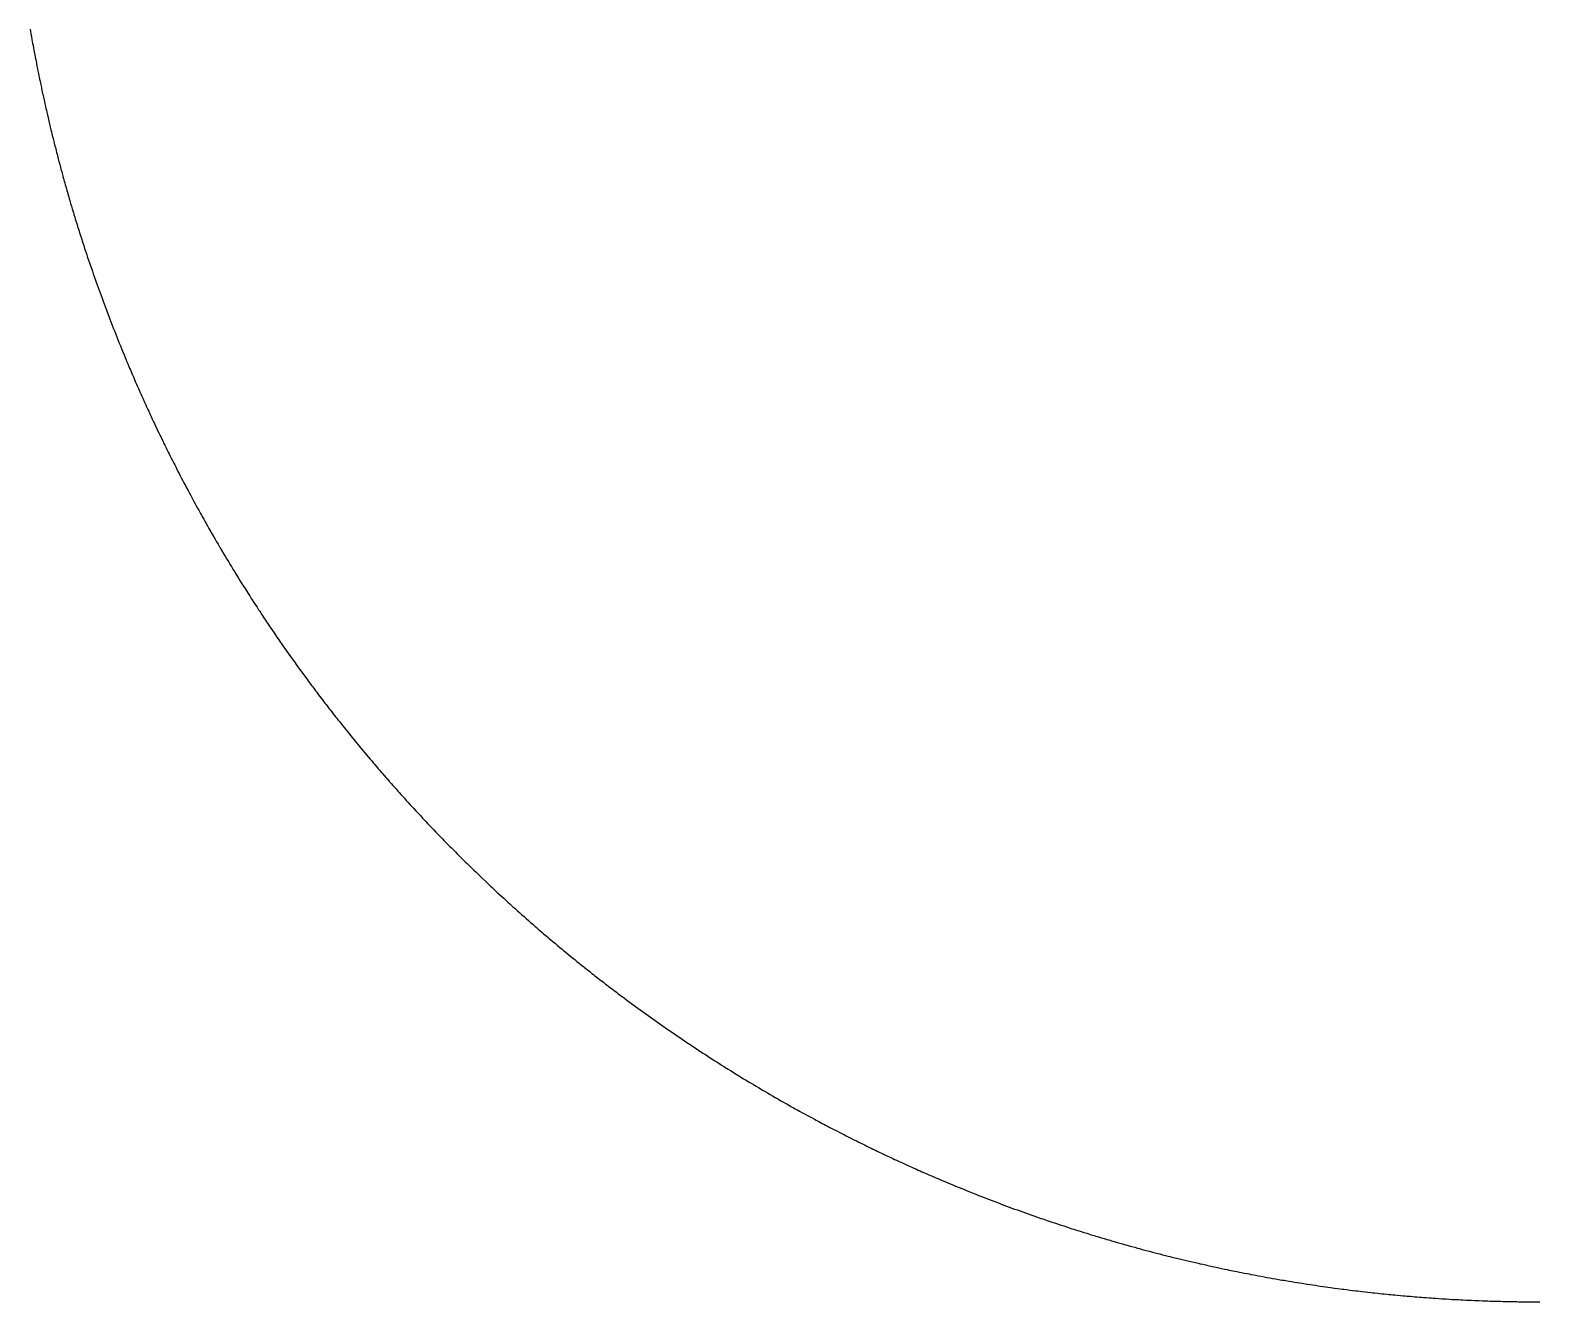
# Model space of a CAD drawing. Header units: metres. Extents: x 0 to 110, y 0 to 92.
# Drawn here: x 0.8 to 54.7, y 0 to 45.5 of the extents above; entities that cross this region are included whole.
import ezdxf

# ---------------------------------------------------------------- set-up
doc = ezdxf.new("R2010")
doc.units = ezdxf.units.M

msp = doc.modelspace()

# ---------------------------------------------------------------- linework, layer by layer
for p, q in [((0.786, 45.506), (0.798, 45.439)), ((0.798, 45.439), (0.815, 45.337)), ((0.815, 45.337), (0.833, 45.235)), ((0.833, 45.235), (0.851, 45.134)), ((0.851, 45.134), (0.863, 45.066)), ((0.863, 45.066), (0.875, 44.998)), ((0.875, 44.998), (0.888, 44.931)), ((0.888, 44.931), (0.906, 44.829)), ((0.906, 44.829), (0.919, 44.761)), ((0.919, 44.761), (0.931, 44.694)), ((0.931, 44.694), (0.951, 44.592)), ((0.951, 44.592), (0.97, 44.491)), ((0.97, 44.491), (0.983, 44.423)), ((0.983, 44.423), (0.996, 44.356)), ((0.996, 44.356), (1.009, 44.288)), ((1.009, 44.288), (1.029, 44.187)), ((1.029, 44.187), (1.049, 44.086)), ((1.049, 44.086), (1.062, 44.018)), ((1.062, 44.018), (1.082, 43.917)), ((1.082, 43.917), (1.096, 43.85)), ((1.096, 43.85), (1.11, 43.782)), ((1.11, 43.782), (1.124, 43.715)), ((1.124, 43.715), (1.138, 43.647)), ((1.138, 43.647), (1.152, 43.58)), ((1.152, 43.58), (1.173, 43.479)), ((1.173, 43.479), (1.187, 43.412)), ((1.187, 43.412), (1.208, 43.311)), ((1.208, 43.311), (1.23, 43.21)), ((1.23, 43.21), (1.237, 43.176)), ((1.237, 43.176), (1.259, 43.075)), ((1.259, 43.075), (1.281, 42.975)), ((1.281, 42.975), (1.296, 42.907)), ((1.296, 42.907), (1.311, 42.84)), ((1.311, 42.84), (1.334, 42.739)), ((1.334, 42.739), (1.349, 42.672)), ((1.349, 42.672), (1.364, 42.605)), ((1.364, 42.605), (1.379, 42.538)), ((1.379, 42.538), (1.402, 42.438)), ((1.402, 42.438), (1.426, 42.337)), ((1.426, 42.337), (1.441, 42.27)), ((1.441, 42.27), (1.465, 42.17)), ((1.465, 42.17), (1.489, 42.069)), ((1.489, 42.069), (1.505, 42.002)), ((1.505, 42.002), (1.529, 41.902)), ((1.529, 41.902), (1.545, 41.835)), ((1.545, 41.835), (1.561, 41.768)), ((1.561, 41.768), (1.578, 41.701)), ((1.578, 41.701), (1.602, 41.601)), ((1.602, 41.601), (1.627, 41.501)), ((1.627, 41.501), (1.644, 41.434)), ((1.644, 41.434), (1.661, 41.368)), ((1.661, 41.368), (1.686, 41.268)), ((1.686, 41.268), (1.712, 41.168)), ((1.712, 41.168), (1.729, 41.101)), ((1.729, 41.101), (1.746, 41.034)), ((1.746, 41.034), (1.772, 40.934)), ((1.772, 40.934), (1.789, 40.868)), ((1.789, 40.868), (1.815, 40.768)), ((1.815, 40.768), (1.842, 40.668)), ((1.842, 40.668), (1.869, 40.569)), ((1.869, 40.569), (1.886, 40.502)), ((1.886, 40.502), (1.913, 40.403)), ((1.913, 40.403), (1.94, 40.303)), ((1.94, 40.303), (1.959, 40.237)), ((1.959, 40.237), (1.977, 40.17)), ((1.977, 40.17), (2.005, 40.071)), ((2.005, 40.071), (2.023, 40.005)), ((2.023, 40.005), (2.042, 39.938)), ((2.042, 39.938), (2.07, 39.839)), ((2.07, 39.839), (2.098, 39.74)), ((2.098, 39.74), (2.117, 39.674)), ((2.117, 39.674), (2.145, 39.574)), ((2.145, 39.574), (2.164, 39.508)), ((2.164, 39.508), (2.184, 39.442)), ((2.184, 39.442), (2.212, 39.343)), ((2.212, 39.343), (2.232, 39.277)), ((2.232, 39.277), (2.261, 39.178)), ((2.261, 39.178), (2.291, 39.079)), ((2.291, 39.079), (2.31, 39.013)), ((2.31, 39.013), (2.33, 38.947)), ((2.33, 38.947), (2.35, 38.882)), ((2.35, 38.882), (2.38, 38.783)), ((2.38, 38.783), (2.4, 38.717)), ((2.4, 38.717), (2.42, 38.651)), ((2.42, 38.651), (2.451, 38.553)), ((2.451, 38.553), (2.481, 38.454)), ((2.481, 38.454), (2.512, 38.356)), ((2.512, 38.356), (2.533, 38.29)), ((2.533, 38.29), (2.554, 38.224)), ((2.554, 38.224), (2.574, 38.159)), ((2.574, 38.159), (2.595, 38.093)), ((2.595, 38.093), (2.627, 37.995)), ((2.627, 37.995), (2.648, 37.929)), ((2.648, 37.929), (2.669, 37.864)), ((2.669, 37.864), (2.701, 37.766)), ((2.701, 37.766), (2.733, 37.668)), ((2.733, 37.668), (2.755, 37.602)), ((2.755, 37.602), (2.787, 37.505)), ((2.787, 37.505), (2.809, 37.439)), ((2.809, 37.439), (2.841, 37.341)), ((2.841, 37.341), (2.874, 37.243)), ((2.874, 37.243), (2.907, 37.146)), ((2.907, 37.146), (2.941, 37.048)), ((2.941, 37.048), (2.963, 36.983)), ((2.963, 36.983), (2.985, 36.918)), ((2.985, 36.918), (3.008, 36.853)), ((3.008, 36.853), (3.042, 36.755)), ((3.042, 36.755), (3.076, 36.658)), ((3.076, 36.658), (3.11, 36.561)), ((3.11, 36.561), (3.144, 36.463)), ((3.144, 36.463), (3.179, 36.366)), ((3.179, 36.366), (3.214, 36.269)), ((3.214, 36.269), (3.248, 36.172)), ((3.248, 36.172), (3.284, 36.075)), ((3.284, 36.075), (3.319, 35.978)), ((3.319, 35.978), (3.354, 35.881)), ((3.354, 35.881), (3.39, 35.784)), ((3.39, 35.784), (3.426, 35.687)), ((3.426, 35.687), (3.462, 35.59)), ((3.462, 35.59), (3.498, 35.494)), ((3.498, 35.494), (3.522, 35.429)), ((3.522, 35.429), (3.547, 35.365)), ((3.547, 35.365), (3.571, 35.301)), ((3.571, 35.301), (3.608, 35.204)), ((3.608, 35.204), (3.632, 35.14)), ((3.632, 35.14), (3.669, 35.044)), ((3.669, 35.044), (3.694, 34.98)), ((3.694, 34.98), (3.732, 34.883)), ((3.732, 34.883), (3.769, 34.787)), ((3.769, 34.787), (3.807, 34.691)), ((3.807, 34.691), (3.845, 34.595)), ((3.845, 34.595), (3.883, 34.499)), ((3.883, 34.499), (3.908, 34.435)), ((3.908, 34.435), (3.934, 34.371)), ((3.934, 34.371), (3.972, 34.276)), ((3.972, 34.276), (4.011, 34.18)), ((4.011, 34.18), (4.05, 34.084)), ((4.05, 34.084), (4.089, 33.989)), ((4.089, 33.989), (4.141, 33.862)), ((4.141, 33.862), (4.181, 33.766)), ((4.181, 33.766), (4.207, 33.703)), ((4.207, 33.703), (4.247, 33.608)), ((4.247, 33.608), (4.274, 33.544)), ((4.274, 33.544), (4.314, 33.449)), ((4.314, 33.449), (4.34, 33.386)), ((4.34, 33.386), (4.367, 33.322)), ((4.367, 33.322), (4.408, 33.227)), ((4.408, 33.227), (4.435, 33.164)), ((4.435, 33.164), (4.476, 33.069)), ((4.476, 33.069), (4.517, 32.975)), ((4.517, 32.975), (4.544, 32.911)), ((4.544, 32.911), (4.585, 32.817)), ((4.585, 32.817), (4.613, 32.754)), ((4.613, 32.754), (4.654, 32.659)), ((4.654, 32.659), (4.682, 32.596)), ((4.682, 32.596), (4.71, 32.534)), ((4.71, 32.534), (4.738, 32.471)), ((4.738, 32.471), (4.78, 32.377)), ((4.78, 32.377), (4.822, 32.282)), ((4.822, 32.282), (4.865, 32.188)), ((4.865, 32.188), (4.907, 32.094)), ((4.907, 32.094), (4.95, 32)), ((4.95, 32), (4.993, 31.907)), ((4.993, 31.907), (5.022, 31.844)), ((5.022, 31.844), (5.065, 31.75)), ((5.065, 31.75), (5.109, 31.657)), ((5.109, 31.657), (5.152, 31.563)), ((5.152, 31.563), (5.196, 31.47)), ((5.196, 31.47), (5.225, 31.407)), ((5.225, 31.407), (5.269, 31.314)), ((5.269, 31.314), (5.314, 31.221)), ((5.314, 31.221), (5.343, 31.159)), ((5.343, 31.159), (5.388, 31.066)), ((5.388, 31.066), (5.418, 31.004)), ((5.418, 31.004), (5.463, 30.911)), ((5.463, 30.911), (5.493, 30.849)), ((5.493, 30.849), (5.523, 30.787)), ((5.523, 30.787), (5.568, 30.694)), ((5.568, 30.694), (5.598, 30.632)), ((5.598, 30.632), (5.644, 30.54)), ((5.644, 30.54), (5.674, 30.478)), ((5.674, 30.478), (5.72, 30.386)), ((5.72, 30.386), (5.751, 30.324)), ((5.751, 30.324), (5.781, 30.262)), ((5.781, 30.262), (5.828, 30.17)), ((5.828, 30.17), (5.874, 30.078)), ((5.874, 30.078), (5.921, 29.986)), ((5.921, 29.986), (5.952, 29.925)), ((5.952, 29.925), (5.999, 29.833)), ((5.999, 29.833), (6.046, 29.741)), ((6.046, 29.741), (6.093, 29.649)), ((6.093, 29.649), (6.109, 29.619)), ((6.109, 29.619), (6.14, 29.558)), ((6.14, 29.558), (6.188, 29.466)), ((6.188, 29.466), (6.236, 29.374)), ((6.236, 29.374), (6.284, 29.283)), ((6.284, 29.283), (6.316, 29.222)), ((6.316, 29.222), (6.348, 29.161)), ((6.348, 29.161), (6.38, 29.1)), ((6.38, 29.1), (6.428, 29.009)), ((6.428, 29.009), (6.477, 28.918)), ((6.477, 28.918), (6.526, 28.827)), ((6.526, 28.827), (6.575, 28.736)), ((6.575, 28.736), (6.624, 28.646)), ((6.624, 28.646), (6.673, 28.555)), ((6.673, 28.555), (6.723, 28.465)), ((6.723, 28.465), (6.772, 28.374)), ((6.772, 28.374), (6.822, 28.284)), ((6.822, 28.284), (6.872, 28.193)), ((6.872, 28.193), (6.905, 28.133)), ((6.905, 28.133), (6.956, 28.043)), ((6.956, 28.043), (6.989, 27.983)), ((6.989, 27.983), (7.04, 27.893)), ((7.04, 27.893), (7.074, 27.833)), ((7.074, 27.833), (7.124, 27.743)), ((7.124, 27.743), (7.175, 27.654)), ((7.175, 27.654), (7.209, 27.594)), ((7.209, 27.594), (7.244, 27.534)), ((7.244, 27.534), (7.295, 27.445)), ((7.295, 27.445), (7.347, 27.355)), ((7.347, 27.355), (7.398, 27.266)), ((7.398, 27.266), (7.45, 27.177)), ((7.45, 27.177), (7.502, 27.087)), ((7.502, 27.087), (7.554, 26.998)), ((7.554, 26.998), (7.572, 26.969)), ((7.572, 26.969), (7.607, 26.91)), ((7.607, 26.91), (7.624, 26.88)), ((7.624, 26.88), (7.659, 26.821)), ((7.659, 26.821), (7.712, 26.732)), ((7.712, 26.732), (7.765, 26.643)), ((7.765, 26.643), (7.818, 26.555)), ((7.818, 26.555), (7.871, 26.466)), ((7.871, 26.466), (7.925, 26.378)), ((7.925, 26.378), (7.978, 26.29)), ((7.978, 26.29), (8.032, 26.202)), ((8.032, 26.202), (8.086, 26.114)), ((8.086, 26.114), (8.14, 26.026)), ((8.14, 26.026), (8.176, 25.967)), ((8.176, 25.967), (8.23, 25.88)), ((8.23, 25.88), (8.285, 25.792)), ((8.285, 25.792), (8.321, 25.734)), ((8.321, 25.734), (8.358, 25.675)), ((8.358, 25.675), (8.413, 25.588)), ((8.413, 25.588), (8.468, 25.501)), ((8.468, 25.501), (8.505, 25.442)), ((8.505, 25.442), (8.541, 25.384)), ((8.541, 25.384), (8.578, 25.326)), ((8.578, 25.326), (8.634, 25.239)), ((8.634, 25.239), (8.69, 25.153)), ((8.69, 25.153), (8.727, 25.095)), ((8.727, 25.095), (8.783, 25.008)), ((8.783, 25.008), (8.839, 24.921)), ((8.839, 24.921), (8.895, 24.835)), ((8.895, 24.835), (8.952, 24.748)), ((8.952, 24.748), (8.99, 24.691)), ((8.99, 24.691), (9.027, 24.634)), ((9.027, 24.634), (9.084, 24.547)), ((9.084, 24.547), (9.103, 24.519)), ((9.103, 24.519), (9.141, 24.461)), ((9.141, 24.461), (9.198, 24.375)), ((9.198, 24.375), (9.237, 24.318)), ((9.237, 24.318), (9.294, 24.233)), ((9.294, 24.233), (9.332, 24.175)), ((9.332, 24.175), (9.39, 24.09)), ((9.39, 24.09), (9.448, 24.004)), ((9.448, 24.004), (9.506, 23.919)), ((9.506, 23.919), (9.545, 23.862)), ((9.545, 23.862), (9.584, 23.805)), ((9.584, 23.805), (9.642, 23.72)), ((9.642, 23.72), (9.701, 23.635)), ((9.701, 23.635), (9.74, 23.579)), ((9.74, 23.579), (9.759, 23.55)), ((9.759, 23.55), (9.799, 23.494)), ((9.799, 23.494), (9.858, 23.409)), ((9.858, 23.409), (9.917, 23.325)), ((9.917, 23.325), (9.976, 23.24)), ((9.976, 23.24), (10.036, 23.156)), ((10.036, 23.156), (10.095, 23.072)), ((10.095, 23.072), (10.155, 22.988)), ((10.155, 22.988), (10.195, 22.932)), ((10.195, 22.932), (10.255, 22.848)), ((10.255, 22.848), (10.295, 22.792)), ((10.295, 22.792), (10.355, 22.708)), ((10.355, 22.708), (10.416, 22.625)), ((10.416, 22.625), (10.497, 22.513)), ((10.497, 22.513), (10.558, 22.43)), ((10.558, 22.43), (10.639, 22.319)), ((10.639, 22.319), (10.7, 22.236)), ((10.7, 22.236), (10.741, 22.18)), ((10.741, 22.18), (10.782, 22.125)), ((10.782, 22.125), (10.844, 22.042)), ((10.844, 22.042), (10.885, 21.987)), ((10.885, 21.987), (10.947, 21.904)), ((10.947, 21.904), (10.988, 21.849)), ((10.988, 21.849), (11.029, 21.794)), ((11.029, 21.794), (11.071, 21.74)), ((11.071, 21.74), (11.133, 21.657)), ((11.133, 21.657), (11.195, 21.575)), ((11.195, 21.575), (11.258, 21.493)), ((11.258, 21.493), (11.321, 21.411)), ((11.321, 21.411), (11.363, 21.357)), ((11.363, 21.357), (11.426, 21.275)), ((11.426, 21.275), (11.489, 21.193)), ((11.489, 21.193), (11.531, 21.139)), ((11.531, 21.139), (11.595, 21.058)), ((11.595, 21.058), (11.658, 20.976)), ((11.658, 20.976), (11.701, 20.922)), ((11.701, 20.922), (11.743, 20.868)), ((11.743, 20.868), (11.786, 20.814)), ((11.786, 20.814), (11.85, 20.733)), ((11.85, 20.733), (11.914, 20.652)), ((11.914, 20.652), (11.957, 20.599)), ((11.957, 20.599), (12.021, 20.518)), ((12.021, 20.518), (12.043, 20.491)), ((12.043, 20.491), (12.108, 20.411)), ((12.108, 20.411), (12.172, 20.33)), ((12.172, 20.33), (12.237, 20.25)), ((12.237, 20.25), (12.303, 20.17)), ((12.303, 20.17), (12.346, 20.117)), ((12.346, 20.117), (12.411, 20.037)), ((12.411, 20.037), (12.455, 19.984)), ((12.455, 19.984), (12.521, 19.904)), ((12.521, 19.904), (12.564, 19.851)), ((12.564, 19.851), (12.608, 19.798)), ((12.608, 19.798), (12.674, 19.719)), ((12.674, 19.719), (12.74, 19.639)), ((12.74, 19.639), (12.807, 19.56)), ((12.807, 19.56), (12.873, 19.481)), ((12.873, 19.481), (12.94, 19.402)), ((12.94, 19.402), (12.984, 19.35)), ((12.984, 19.35), (13.051, 19.271)), ((13.051, 19.271), (13.095, 19.219)), ((13.095, 19.219), (13.162, 19.14)), ((13.162, 19.14), (13.23, 19.062)), ((13.23, 19.062), (13.275, 19.01)), ((13.275, 19.01), (13.342, 18.932)), ((13.342, 18.932), (13.387, 18.88)), ((13.387, 18.88), (13.432, 18.828)), ((13.432, 18.828), (13.5, 18.75)), ((13.5, 18.75), (13.545, 18.698)), ((13.545, 18.698), (13.613, 18.621)), ((13.613, 18.621), (13.636, 18.595)), ((13.636, 18.595), (13.704, 18.517)), ((13.704, 18.517), (13.75, 18.466)), ((13.75, 18.466), (13.818, 18.389)), ((13.818, 18.389), (13.864, 18.337)), ((13.864, 18.337), (13.933, 18.26)), ((13.933, 18.26), (13.979, 18.209)), ((13.979, 18.209), (14.047, 18.132)), ((14.047, 18.132), (14.07, 18.107)), ((14.07, 18.107), (14.117, 18.055)), ((14.117, 18.055), (14.163, 18.005)), ((14.163, 18.005), (14.232, 17.928)), ((14.232, 17.928), (14.302, 17.852)), ((14.302, 17.852), (14.371, 17.776)), ((14.371, 17.776), (14.418, 17.725)), ((14.418, 17.725), (14.464, 17.674)), ((14.464, 17.674), (14.488, 17.649)), ((14.488, 17.649), (14.557, 17.573)), ((14.557, 17.573), (14.628, 17.497)), ((14.628, 17.497), (14.675, 17.447)), ((14.675, 17.447), (14.745, 17.372)), ((14.745, 17.372), (14.815, 17.296)), ((14.815, 17.296), (14.886, 17.221)), ((14.886, 17.221), (14.933, 17.171)), ((14.933, 17.171), (15.004, 17.096)), ((15.004, 17.096), (15.052, 17.046)), ((15.052, 17.046), (15.123, 16.971)), ((15.123, 16.971), (15.17, 16.921)), ((15.17, 16.921), (15.218, 16.872)), ((15.218, 16.872), (15.289, 16.797)), ((15.289, 16.797), (15.361, 16.723)), ((15.361, 16.723), (15.433, 16.649)), ((15.433, 16.649), (15.48, 16.599)), ((15.48, 16.599), (15.528, 16.55)), ((15.528, 16.55), (15.576, 16.501)), ((15.576, 16.501), (15.625, 16.452)), ((15.625, 16.452), (15.673, 16.402)), ((15.673, 16.402), (15.721, 16.353)), ((15.721, 16.353), (15.793, 16.28)), ((15.793, 16.28), (15.842, 16.231)), ((15.842, 16.231), (15.915, 16.158)), ((15.915, 16.158), (15.987, 16.085)), ((15.987, 16.085), (16.036, 16.036)), ((16.036, 16.036), (16.109, 15.963)), ((16.109, 15.963), (16.158, 15.915)), ((16.158, 15.915), (16.231, 15.842)), ((16.231, 15.842), (16.28, 15.793)), ((16.28, 15.793), (16.353, 15.721)), ((16.353, 15.721), (16.402, 15.673)), ((16.402, 15.673), (16.452, 15.625)), ((16.452, 15.625), (16.501, 15.576)), ((16.501, 15.576), (16.575, 15.505)), ((16.575, 15.505), (16.649, 15.433)), ((16.649, 15.433), (16.723, 15.361)), ((16.723, 15.361), (16.797, 15.289)), ((16.797, 15.289), (16.872, 15.218)), ((16.872, 15.218), (16.946, 15.146)), ((16.946, 15.146), (17.046, 15.052)), ((17.046, 15.052), (17.121, 14.98)), ((17.121, 14.98), (17.171, 14.933)), ((17.171, 14.933), (17.246, 14.863)), ((17.246, 14.863), (17.296, 14.815)), ((17.296, 14.815), (17.372, 14.745)), ((17.372, 14.745), (17.447, 14.675)), ((17.447, 14.675), (17.497, 14.628)), ((17.497, 14.628), (17.573, 14.557)), ((17.573, 14.557), (17.649, 14.488)), ((17.649, 14.488), (17.725, 14.418)), ((17.725, 14.418), (17.801, 14.348)), ((17.801, 14.348), (17.877, 14.278)), ((17.877, 14.278), (17.928, 14.232)), ((17.928, 14.232), (18.005, 14.163)), ((18.005, 14.163), (18.055, 14.117)), ((18.055, 14.117), (18.107, 14.07)), ((18.107, 14.07), (18.158, 14.024)), ((18.158, 14.024), (18.209, 13.979)), ((18.209, 13.979), (18.286, 13.91)), ((18.286, 13.91), (18.363, 13.841)), ((18.363, 13.841), (18.44, 13.773)), ((18.44, 13.773), (18.466, 13.75)), ((18.466, 13.75), (18.517, 13.704)), ((18.517, 13.704), (18.595, 13.636)), ((18.595, 13.636), (18.672, 13.568)), ((18.672, 13.568), (18.75, 13.5)), ((18.75, 13.5), (18.828, 13.432)), ((18.828, 13.432), (18.88, 13.387)), ((18.88, 13.387), (18.958, 13.319)), ((18.958, 13.319), (19.01, 13.275)), ((19.01, 13.275), (19.088, 13.207)), ((19.088, 13.207), (19.14, 13.162)), ((19.14, 13.162), (19.219, 13.095)), ((19.219, 13.095), (19.297, 13.028)), ((19.297, 13.028), (19.35, 12.984)), ((19.35, 12.984), (19.402, 12.94)), ((19.402, 12.94), (19.481, 12.873)), ((19.481, 12.873), (19.56, 12.807)), ((19.56, 12.807), (19.639, 12.74)), ((19.639, 12.74), (19.719, 12.674)), ((19.719, 12.674), (19.798, 12.608)), ((19.798, 12.608), (19.851, 12.564)), ((19.851, 12.564), (19.904, 12.521)), ((19.904, 12.521), (19.984, 12.455)), ((19.984, 12.455), (20.037, 12.411)), ((20.037, 12.411), (20.117, 12.346)), ((20.117, 12.346), (20.17, 12.303)), ((20.17, 12.303), (20.25, 12.237)), ((20.25, 12.237), (20.33, 12.172)), ((20.33, 12.172), (20.411, 12.108)), ((20.411, 12.108), (20.491, 12.043)), ((20.491, 12.043), (20.572, 11.979)), ((20.572, 11.979), (20.599, 11.957)), ((20.599, 11.957), (20.652, 11.914)), ((20.652, 11.914), (20.706, 11.871)), ((20.706, 11.871), (20.787, 11.807)), ((20.787, 11.807), (20.868, 11.743)), ((20.868, 11.743), (20.922, 11.701)), ((20.922, 11.701), (20.976, 11.658)), ((20.976, 11.658), (21.058, 11.595)), ((21.058, 11.595), (21.139, 11.531)), ((21.139, 11.531), (21.193, 11.489)), ((21.193, 11.489), (21.275, 11.426)), ((21.275, 11.426), (21.357, 11.363)), ((21.357, 11.363), (21.411, 11.321)), ((21.411, 11.321), (21.466, 11.279)), ((21.466, 11.279), (21.548, 11.216)), ((21.548, 11.216), (21.603, 11.175)), ((21.603, 11.175), (21.657, 11.133)), ((21.657, 11.133), (21.74, 11.071)), ((21.74, 11.071), (21.794, 11.029)), ((21.794, 11.029), (21.877, 10.967)), ((21.877, 10.967), (21.96, 10.905)), ((21.96, 10.905), (22.015, 10.864)), ((22.015, 10.864), (22.098, 10.803)), ((22.098, 10.803), (22.18, 10.741)), ((22.18, 10.741), (22.236, 10.7)), ((22.236, 10.7), (22.291, 10.659)), ((22.291, 10.659), (22.374, 10.598)), ((22.374, 10.598), (22.43, 10.558)), ((22.43, 10.558), (22.513, 10.497)), ((22.513, 10.497), (22.597, 10.436)), ((22.597, 10.436), (22.68, 10.376)), ((22.68, 10.376), (22.708, 10.355)), ((22.708, 10.355), (22.792, 10.295)), ((22.792, 10.295), (22.876, 10.235)), ((22.876, 10.235), (22.96, 10.175)), ((22.96, 10.175), (23.044, 10.115)), ((23.044, 10.115), (23.128, 10.055)), ((23.128, 10.055), (23.212, 9.996)), ((23.212, 9.996), (23.297, 9.937)), ((23.297, 9.937), (23.381, 9.877)), ((23.381, 9.877), (23.466, 9.818)), ((23.466, 9.818), (23.494, 9.799)), ((23.494, 9.799), (23.55, 9.759)), ((23.55, 9.759), (23.607, 9.72)), ((23.607, 9.72), (23.692, 9.662)), ((23.692, 9.662), (23.777, 9.603)), ((23.777, 9.603), (23.862, 9.545)), ((23.862, 9.545), (23.948, 9.487)), ((23.948, 9.487), (24.004, 9.448)), ((24.004, 9.448), (24.09, 9.39)), ((24.09, 9.39), (24.175, 9.332)), ((24.175, 9.332), (24.261, 9.275)), ((24.261, 9.275), (24.318, 9.237)), ((24.318, 9.237), (24.375, 9.198)), ((24.375, 9.198), (24.461, 9.141)), ((24.461, 9.141), (24.519, 9.103)), ((24.519, 9.103), (24.605, 9.046)), ((24.605, 9.046), (24.691, 8.99)), ((24.691, 8.99), (24.748, 8.952)), ((24.748, 8.952), (24.835, 8.895)), ((24.835, 8.895), (24.921, 8.839)), ((24.921, 8.839), (25.008, 8.783)), ((25.008, 8.783), (25.095, 8.727)), ((25.095, 8.727), (25.153, 8.69)), ((25.153, 8.69), (25.239, 8.634)), ((25.239, 8.634), (25.326, 8.578)), ((25.326, 8.578), (25.384, 8.541)), ((25.384, 8.541), (25.442, 8.505)), ((25.442, 8.505), (25.501, 8.468)), ((25.501, 8.468), (25.588, 8.413)), ((25.588, 8.413), (25.675, 8.358)), ((25.675, 8.358), (25.734, 8.321)), ((25.734, 8.321), (25.821, 8.267)), ((25.821, 8.267), (25.88, 8.23)), ((25.88, 8.23), (25.967, 8.176)), ((25.967, 8.176), (26.026, 8.14)), ((26.026, 8.14), (26.085, 8.104)), ((26.085, 8.104), (26.172, 8.05)), ((26.172, 8.05), (26.231, 8.014)), ((26.231, 8.014), (26.29, 7.978)), ((26.29, 7.978), (26.378, 7.925)), ((26.378, 7.925), (26.466, 7.871)), ((26.466, 7.871), (26.555, 7.818)), ((26.555, 7.818), (26.643, 7.765)), ((26.643, 7.765), (26.732, 7.712)), ((26.732, 7.712), (26.821, 7.659)), ((26.821, 7.659), (26.88, 7.624)), ((26.88, 7.624), (26.91, 7.607)), ((26.91, 7.607), (26.969, 7.572)), ((26.969, 7.572), (27.058, 7.52)), ((27.058, 7.52), (27.147, 7.468)), ((27.147, 7.468), (27.236, 7.416)), ((27.236, 7.416), (27.325, 7.364)), ((27.325, 7.364), (27.415, 7.312)), ((27.415, 7.312), (27.445, 7.295)), ((27.445, 7.295), (27.534, 7.244)), ((27.534, 7.244), (27.624, 7.192)), ((27.624, 7.192), (27.713, 7.141)), ((27.713, 7.141), (27.803, 7.09)), ((27.803, 7.09), (27.833, 7.074)), ((27.833, 7.074), (27.893, 7.04)), ((27.893, 7.04), (27.983, 6.989)), ((27.983, 6.989), (28.073, 6.939)), ((28.073, 6.939), (28.133, 6.905)), ((28.133, 6.905), (28.223, 6.855)), ((28.223, 6.855), (28.284, 6.822)), ((28.284, 6.822), (28.374, 6.772)), ((28.374, 6.772), (28.465, 6.723)), ((28.465, 6.723), (28.555, 6.673)), ((28.555, 6.673), (28.646, 6.624)), ((28.646, 6.624), (28.736, 6.575)), ((28.736, 6.575), (28.827, 6.526)), ((28.827, 6.526), (28.888, 6.493)), ((28.888, 6.493), (28.979, 6.445)), ((28.979, 6.445), (29.04, 6.412)), ((29.04, 6.412), (29.1, 6.38)), ((29.1, 6.38), (29.161, 6.348)), ((29.161, 6.348), (29.222, 6.316)), ((29.222, 6.316), (29.313, 6.268)), ((29.313, 6.268), (29.374, 6.236)), ((29.374, 6.236), (29.466, 6.188)), ((29.466, 6.188), (29.558, 6.14)), ((29.558, 6.14), (29.619, 6.109)), ((29.619, 6.109), (29.71, 6.061)), ((29.71, 6.061), (29.802, 6.014)), ((29.802, 6.014), (29.894, 5.967)), ((29.894, 5.967), (29.955, 5.936)), ((29.955, 5.936), (30.047, 5.89)), ((30.047, 5.89), (30.14, 5.843)), ((30.14, 5.843), (30.232, 5.797)), ((30.232, 5.797), (30.262, 5.781)), ((30.262, 5.781), (30.324, 5.751)), ((30.324, 5.751), (30.386, 5.72)), ((30.386, 5.72), (30.478, 5.674)), ((30.478, 5.674), (30.54, 5.644)), ((30.54, 5.644), (30.632, 5.598)), ((30.632, 5.598), (30.694, 5.568)), ((30.694, 5.568), (30.787, 5.523)), ((30.787, 5.523), (30.849, 5.493)), ((30.849, 5.493), (30.911, 5.463)), ((30.911, 5.463), (31.004, 5.418)), ((31.004, 5.418), (31.066, 5.388)), ((31.066, 5.388), (31.159, 5.343)), ((31.159, 5.343), (31.221, 5.314)), ((31.221, 5.314), (31.314, 5.269)), ((31.314, 5.269), (31.407, 5.225)), ((31.407, 5.225), (31.47, 5.196)), ((31.47, 5.196), (31.532, 5.167)), ((31.532, 5.167), (31.625, 5.123)), ((31.625, 5.123), (31.688, 5.094)), ((31.688, 5.094), (31.75, 5.065)), ((31.75, 5.065), (31.844, 5.022)), ((31.844, 5.022), (31.907, 4.993)), ((31.907, 4.993), (31.969, 4.965)), ((31.969, 4.965), (32.063, 4.922)), ((32.063, 4.922), (32.157, 4.879)), ((32.157, 4.879), (32.22, 4.851)), ((32.22, 4.851), (32.282, 4.822)), ((32.282, 4.822), (32.377, 4.78)), ((32.377, 4.78), (32.471, 4.738)), ((32.471, 4.738), (32.534, 4.71)), ((32.534, 4.71), (32.596, 4.682)), ((32.596, 4.682), (32.659, 4.654)), ((32.659, 4.654), (32.754, 4.613)), ((32.754, 4.613), (32.817, 4.585)), ((32.817, 4.585), (32.911, 4.544)), ((32.911, 4.544), (32.975, 4.517)), ((32.975, 4.517), (33.038, 4.489)), ((33.038, 4.489), (33.133, 4.448)), ((33.133, 4.448), (33.196, 4.421)), ((33.196, 4.421), (33.291, 4.381)), ((33.291, 4.381), (33.386, 4.34)), ((33.386, 4.34), (33.449, 4.314)), ((33.449, 4.314), (33.544, 4.274)), ((33.544, 4.274), (33.608, 4.247)), ((33.608, 4.247), (33.703, 4.207)), ((33.703, 4.207), (33.766, 4.181)), ((33.766, 4.181), (33.862, 4.141)), ((33.862, 4.141), (33.989, 4.089)), ((33.989, 4.089), (34.084, 4.05)), ((34.084, 4.05), (34.18, 4.011)), ((34.18, 4.011), (34.276, 3.972)), ((34.276, 3.972), (34.371, 3.934)), ((34.371, 3.934), (34.435, 3.908)), ((34.435, 3.908), (34.499, 3.883)), ((34.499, 3.883), (34.595, 3.845)), ((34.595, 3.845), (34.691, 3.807)), ((34.691, 3.807), (34.787, 3.769)), ((34.787, 3.769), (34.883, 3.732)), ((34.883, 3.732), (34.98, 3.694)), ((34.98, 3.694), (35.044, 3.669)), ((35.044, 3.669), (35.14, 3.632)), ((35.14, 3.632), (35.236, 3.595)), ((35.236, 3.595), (35.301, 3.571)), ((35.301, 3.571), (35.365, 3.547)), ((35.365, 3.547), (35.429, 3.522)), ((35.429, 3.522), (35.494, 3.498)), ((35.494, 3.498), (35.59, 3.462)), ((35.59, 3.462), (35.687, 3.426)), ((35.687, 3.426), (35.784, 3.39)), ((35.784, 3.39), (35.881, 3.354)), ((35.881, 3.354), (35.978, 3.319)), ((35.978, 3.319), (36.075, 3.284)), ((36.075, 3.284), (36.172, 3.248)), ((36.172, 3.248), (36.269, 3.214)), ((36.269, 3.214), (36.366, 3.179)), ((36.366, 3.179), (36.463, 3.144)), ((36.463, 3.144), (36.561, 3.11)), ((36.561, 3.11), (36.658, 3.076)), ((36.658, 3.076), (36.755, 3.042)), ((36.755, 3.042), (36.853, 3.008)), ((36.853, 3.008), (36.918, 2.985)), ((36.918, 2.985), (36.983, 2.963)), ((36.983, 2.963), (37.081, 2.93)), ((37.081, 2.93), (37.146, 2.907)), ((37.146, 2.907), (37.243, 2.874)), ((37.243, 2.874), (37.309, 2.852)), ((37.309, 2.852), (37.407, 2.82)), ((37.407, 2.82), (37.472, 2.798)), ((37.472, 2.798), (37.57, 2.765)), ((37.57, 2.765), (37.635, 2.744)), ((37.635, 2.744), (37.733, 2.712)), ((37.733, 2.712), (37.766, 2.701)), ((37.766, 2.701), (37.864, 2.669)), ((37.864, 2.669), (37.929, 2.648)), ((37.929, 2.648), (38.028, 2.616)), ((38.028, 2.616), (38.093, 2.595)), ((38.093, 2.595), (38.159, 2.574)), ((38.159, 2.574), (38.224, 2.554)), ((38.224, 2.554), (38.29, 2.533)), ((38.29, 2.533), (38.356, 2.512)), ((38.356, 2.512), (38.454, 2.481)), ((38.454, 2.481), (38.553, 2.451)), ((38.553, 2.451), (38.651, 2.42)), ((38.651, 2.42), (38.717, 2.4)), ((38.717, 2.4), (38.816, 2.37)), ((38.816, 2.37), (38.882, 2.35)), ((38.882, 2.35), (38.98, 2.32)), ((38.98, 2.32), (39.079, 2.291)), ((39.079, 2.291), (39.178, 2.261)), ((39.178, 2.261), (39.277, 2.232)), ((39.277, 2.232), (39.343, 2.212)), ((39.343, 2.212), (39.442, 2.184)), ((39.442, 2.184), (39.541, 2.155)), ((39.541, 2.155), (39.641, 2.126)), ((39.641, 2.126), (39.74, 2.098)), ((39.74, 2.098), (39.839, 2.07)), ((39.839, 2.07), (39.938, 2.042)), ((39.938, 2.042), (40.005, 2.023)), ((40.005, 2.023), (40.104, 1.995)), ((40.104, 1.995), (40.17, 1.977)), ((40.17, 1.977), (40.27, 1.95)), ((40.27, 1.95), (40.369, 1.922)), ((40.369, 1.922), (40.436, 1.904)), ((40.436, 1.904), (40.535, 1.877)), ((40.535, 1.877), (40.635, 1.851)), ((40.635, 1.851), (40.735, 1.824)), ((40.735, 1.824), (40.801, 1.807)), ((40.801, 1.807), (40.901, 1.78)), ((40.901, 1.78), (41.001, 1.754)), ((41.001, 1.754), (41.101, 1.729)), ((41.101, 1.729), (41.168, 1.712)), ((41.168, 1.712), (41.268, 1.686)), ((41.268, 1.686), (41.368, 1.661)), ((41.368, 1.661), (41.468, 1.636)), ((41.468, 1.636), (41.535, 1.619)), ((41.535, 1.619), (41.601, 1.602)), ((41.601, 1.602), (41.701, 1.578)), ((41.701, 1.578), (41.768, 1.561)), ((41.768, 1.561), (41.868, 1.537)), ((41.868, 1.537), (41.969, 1.513)), ((41.969, 1.513), (42.069, 1.489)), ((42.069, 1.489), (42.17, 1.465)), ((42.17, 1.465), (42.27, 1.441)), ((42.27, 1.441), (42.337, 1.426)), ((42.337, 1.426), (42.438, 1.402)), ((42.438, 1.402), (42.538, 1.379)), ((42.538, 1.379), (42.605, 1.364)), ((42.605, 1.364), (42.706, 1.341)), ((42.706, 1.341), (42.807, 1.319)), ((42.807, 1.319), (42.84, 1.311)), ((42.84, 1.311), (42.941, 1.289)), ((42.941, 1.289), (43.042, 1.267)), ((43.042, 1.267), (43.109, 1.252)), ((43.109, 1.252), (43.176, 1.237)), ((43.176, 1.237), (43.277, 1.216)), ((43.277, 1.216), (43.378, 1.194)), ((43.378, 1.194), (43.479, 1.173)), ((43.479, 1.173), (43.58, 1.152)), ((43.58, 1.152), (43.647, 1.138)), ((43.647, 1.138), (43.715, 1.124)), ((43.715, 1.124), (43.782, 1.11)), ((43.782, 1.11), (43.85, 1.096)), ((43.85, 1.096), (43.917, 1.082)), ((43.917, 1.082), (44.018, 1.062)), ((44.018, 1.062), (44.086, 1.049)), ((44.086, 1.049), (44.187, 1.029)), ((44.187, 1.029), (44.288, 1.009)), ((44.288, 1.009), (44.356, 0.996)), ((44.356, 0.996), (44.423, 0.983)), ((44.423, 0.983), (44.525, 0.963)), ((44.525, 0.963), (44.592, 0.951)), ((44.592, 0.951), (44.694, 0.931)), ((44.694, 0.931), (44.795, 0.913)), ((44.795, 0.913), (44.897, 0.894)), ((44.897, 0.894), (44.998, 0.875)), ((44.998, 0.875), (45.1, 0.857)), ((45.1, 0.857), (45.201, 0.839)), ((45.201, 0.839), (45.303, 0.821)), ((45.303, 0.821), (45.405, 0.803)), ((45.405, 0.803), (45.472, 0.792)), ((45.472, 0.792), (45.54, 0.78)), ((45.54, 0.78), (45.608, 0.769)), ((45.608, 0.769), (45.676, 0.757)), ((45.676, 0.757), (45.778, 0.74)), ((45.778, 0.74), (45.88, 0.723)), ((45.88, 0.723), (45.981, 0.707)), ((45.981, 0.707), (46.083, 0.69)), ((46.083, 0.69), (46.151, 0.679)), ((46.151, 0.679), (46.253, 0.663)), ((46.253, 0.663), (46.321, 0.653)), ((46.321, 0.653), (46.423, 0.637)), ((46.423, 0.637), (46.457, 0.632)), ((46.457, 0.632), (46.559, 0.616)), ((46.559, 0.616), (46.627, 0.606)), ((46.627, 0.606), (46.729, 0.591)), ((46.729, 0.591), (46.831, 0.576)), ((46.831, 0.576), (46.9, 0.566)), ((46.9, 0.566), (47.002, 0.551)), ((47.002, 0.551), (47.104, 0.537)), ((47.104, 0.537), (47.172, 0.527)), ((47.172, 0.527), (47.274, 0.513)), ((47.274, 0.513), (47.342, 0.503)), ((47.342, 0.503), (47.41, 0.494)), ((47.41, 0.494), (47.513, 0.48)), ((47.513, 0.48), (47.615, 0.467)), ((47.615, 0.467), (47.683, 0.458)), ((47.683, 0.458), (47.752, 0.449)), ((47.752, 0.449), (47.854, 0.436)), ((47.854, 0.436), (47.956, 0.423)), ((47.956, 0.423), (48.059, 0.41)), ((48.059, 0.41), (48.161, 0.398)), ((48.161, 0.398), (48.229, 0.39)), ((48.229, 0.39), (48.332, 0.377)), ((48.332, 0.377), (48.4, 0.369)), ((48.4, 0.369), (48.503, 0.358)), ((48.503, 0.358), (48.605, 0.346)), ((48.605, 0.346), (48.708, 0.334)), ((48.708, 0.334), (48.776, 0.327)), ((48.776, 0.327), (48.845, 0.319)), ((48.845, 0.319), (48.947, 0.308)), ((48.947, 0.308), (49.016, 0.301)), ((49.016, 0.301), (49.118, 0.29)), ((49.118, 0.29), (49.187, 0.283)), ((49.187, 0.283), (49.289, 0.273)), ((49.289, 0.273), (49.358, 0.266)), ((49.358, 0.266), (49.426, 0.259)), ((49.426, 0.259), (49.495, 0.253)), ((49.495, 0.253), (49.563, 0.246)), ((49.563, 0.246), (49.666, 0.237)), ((49.666, 0.237), (49.769, 0.227)), ((49.769, 0.227), (49.872, 0.218)), ((49.872, 0.218), (49.94, 0.212)), ((49.94, 0.212), (50.009, 0.206)), ((50.009, 0.206), (50.111, 0.197)), ((50.111, 0.197), (50.214, 0.188)), ((50.214, 0.188), (50.283, 0.183)), ((50.283, 0.183), (50.352, 0.177)), ((50.352, 0.177), (50.454, 0.169)), ((50.454, 0.169), (50.523, 0.163)), ((50.523, 0.163), (50.592, 0.158)), ((50.592, 0.158), (50.694, 0.15)), ((50.694, 0.15), (50.797, 0.143)), ((50.797, 0.143), (50.866, 0.138)), ((50.866, 0.138), (50.935, 0.133)), ((50.935, 0.133), (51.038, 0.126)), ((51.038, 0.126), (51.141, 0.119)), ((51.141, 0.119), (51.244, 0.112)), ((51.244, 0.112), (51.347, 0.106)), ((51.347, 0.106), (51.415, 0.102)), ((51.415, 0.102), (51.518, 0.095)), ((51.518, 0.095), (51.621, 0.089)), ((51.621, 0.089), (51.69, 0.086)), ((51.69, 0.086), (51.759, 0.082)), ((51.759, 0.082), (51.827, 0.078)), ((51.827, 0.078), (51.93, 0.073)), ((51.93, 0.073), (51.999, 0.069)), ((51.999, 0.069), (52.102, 0.064)), ((52.102, 0.064), (52.205, 0.059)), ((52.205, 0.059), (52.308, 0.054)), ((52.308, 0.054), (52.411, 0.05)), ((52.411, 0.05), (52.515, 0.046)), ((52.515, 0.046), (52.583, 0.043)), ((52.583, 0.043), (52.687, 0.039)), ((52.687, 0.039), (52.79, 0.035)), ((52.79, 0.035), (52.893, 0.032)), ((52.893, 0.032), (52.962, 0.029)), ((52.962, 0.029), (53.065, 0.026)), ((53.065, 0.026), (53.168, 0.023)), ((53.168, 0.023), (53.271, 0.02)), ((53.271, 0.02), (53.34, 0.018)), ((53.34, 0.018), (53.443, 0.016)), ((53.443, 0.016), (53.512, 0.014)), ((53.512, 0.014), (53.581, 0.012)), ((53.581, 0.012), (53.684, 0.01)), ((53.684, 0.01), (53.752, 0.009)), ((53.752, 0.009), (53.856, 0.007)), ((53.856, 0.007), (53.924, 0.006)), ((53.924, 0.006), (53.993, 0.005)), ((53.993, 0.005), (54.096, 0.004)), ((54.096, 0.004), (54.165, 0.003)), ((54.165, 0.003), (54.268, 0.002)), ((54.268, 0.002), (54.337, 0.002)), ((54.337, 0.002), (54.406, 0.001)), ((54.406, 0.001), (54.509, 0.001)), ((54.509, 0.001), (54.578, 0)), ((54.578, 0), (54.681, 0)), ((54.681, 0), (54.75, 0))]:
    msp.add_line(p, q)

doc.saveas('drawing.dxf')
